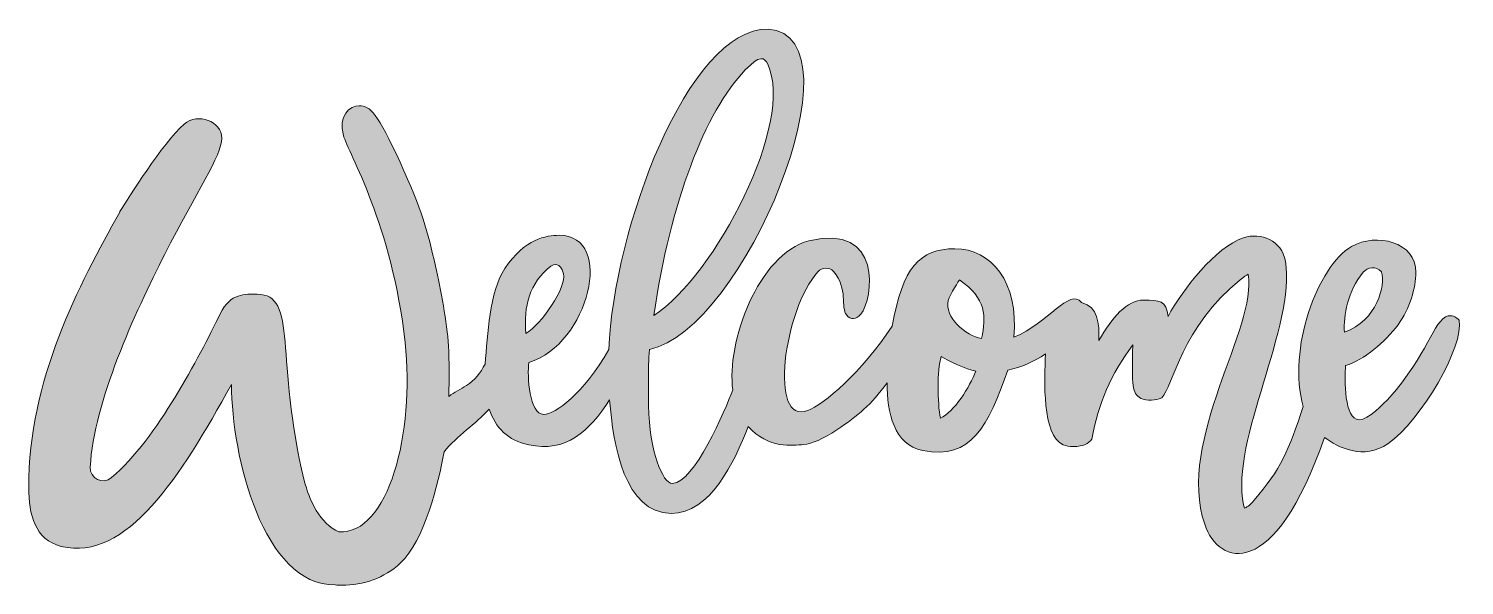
# Model space of a CAD drawing. Header units: inches. Extents: x 23 to 342, y 146 to 270.
import ezdxf

# ---------------------------------------------------------------- set-up
doc = ezdxf.new("R2010")
doc.units = ezdxf.units.IN
doc.header["$MEASUREMENT"] = 0
doc.layers.add('_U+0421_U+043B_U+043E_U+0439 1', color=7, linetype='Continuous')

msp = doc.modelspace()

# ---------------------------------------------------------------- hatches: boundary and pattern name
at = {"layer": '_U+0421_U+043B_U+043E_U+0439 1', "true_color": 0xc10000}
h = msp.add_hatch(color=12, dxfattribs=at)
h.dxf.hatch_style = 2
edge = h.paths.add_edge_path()
edge.add_spline(control_points=[(338.58, 206.09), (335.22, 204.95), (334.1, 197.42), (325.59, 187.93), (324.24, 186.43), (320.79, 182.92), (318.78, 182.92), (315.49, 182.92), (315.46, 191.96), (315.79, 194.99), (319.91, 196.22), (324.5, 200.16), (327.44, 204.07), (330.17, 207.73), (331.33, 212.25), (331.44, 215.74), (331.44, 222.55), (322.6, 224.63), (317.11, 221.49), (309.55, 217.16), (302.73, 198.55), (306.36, 185.88), (303.12, 176.06), (301.33, 171.84), (295.44, 164.99), (294.34, 163.75), (293.64, 163.38), (293.3, 163.26), (293.23, 163.36), (293.13, 163.57), (293.04, 163.99), (290.14, 178.47), (304.77, 203.9), (302.38, 218.22), (301.6, 222.9), (296.94, 224.66), (293.03, 223.45), (286.86, 221.3), (279.51, 211.97), (276.27, 205.9), (276.03, 209.46), (274.3, 209.56), (270.86, 209.56), (267.05, 209.56), (263.84, 205.75), (260.89, 200.57), (260.95, 204.51), (260.77, 207.98), (257, 209.03), (254.39, 212.42), (249.6, 204.37), (241.95, 201.29), (243.12, 213.69), (236.87, 220.99), (228.86, 220.99), (220.99, 220.99), (217.24, 216.82), (214.86, 203.74), (208.09, 193.36), (199.6, 186.3), (196.11, 184.99), (187.33, 181.47), (190.79, 207.56), (198.36, 215.86), (199.29, 216.88), (200.87, 216.94), (201.81, 215.94), (201.82, 215.93), (201.83, 215.91), (201.84, 215.9), (205.18, 212.08), (203.31, 208.01), (204.77, 206.18), (205.66, 205.17), (206.96, 205.23), (207.93, 206.42), (210.7, 209.79), (212.87, 226.85), (196.35, 222.74), (185.1, 219.93), (177.89, 199.85), (179.44, 189.56), (177.77, 185.19), (170.78, 168.74), (166.02, 168.74), (163.76, 168.74), (160.89, 175.82), (160.68, 186.06), (160.68, 196.14), (160.64, 195.94), (160.87, 198.58), (181.67, 202.48), (208.93, 268.36), (187.27, 269.9), (169.34, 269.99), (152.9, 225.24), (151.85, 198.53), (146.18, 188.7), (139.92, 184.11), (137.4, 184.11), (134.11, 184.11), (133.69, 192.64), (134.02, 195.68), (147.39, 199.69), (153.36, 223.99), (140.77, 223.99), (137.95, 223.99), (133.1, 223.2), (128.71, 216.61), (125.21, 211.23), (124.91, 201.97), (124.32, 195.28), (123.27, 193.43), (122.04, 191.67), (120.18, 190.54), (118.83, 189.71), (117.51, 188.96), (116.23, 188.12), (116.34, 191.89), (116.34, 195.95), (116.16, 199.38), (115.89, 204.56), (114.4, 212.04), (113.27, 217.11), (111.55, 224.85), (110.27, 229.64), (105.39, 240.24), (100.37, 251.16), (98.76, 252.84), (96.28, 252.84), (94.26, 252.84), (91.52, 250.61), (92.77, 246.24), (93.88, 242.36), (103.66, 226.25), (106.52, 200.11), (108.7, 180.18), (102.83, 157.18), (91.77, 157.99), (87.54, 159.71), (85.17, 165.04), (84.06, 169.4), (77.47, 196.42), (82.82, 210.86), (73.56, 210.86), (70.94, 210.86), (67.65, 211.24), (65.4, 206.49), (60.47, 196.68), (51.57, 178.94), (41.19, 170.02), (39.28, 168.37), (36.33, 169.84), (36.46, 172.37), (37.21, 186.93), (46.41, 206.69), (53.03, 219.76), (60.14, 233.8), (65.72, 241.64), (65.72, 245.63), (65.72, 249.31), (60.44, 251.44), (57.38, 248.72), (52.39, 244.44), (45.03, 232.28), (43.03, 229.29), (43.03, 229.29), (43.03, 229.16), (43.03, 229.16), (33.86, 212.83), (22.76, 191.8), (22.76, 167.82), (22.76, 161.77), (24.12, 156.31), (30, 154.7), (44.61, 151.26), (56.45, 170.17), (67.88, 190.74), (67.95, 174.68), (74.91, 146.12), (90.93, 146.12), (91.42, 146.12), (91.9, 146.1), (92.39, 146.05), (97.36, 146.12), (101.78, 147.59), (105.49, 151.02), (110.76, 155.96), (113.97, 168.8), (115.19, 175.75), (118.11, 179.44), (122.2, 181.91), (125.24, 185.28), (126.62, 181.2), (129.39, 178.2), (134.03, 177.36), (142.2, 175.53), (147.5, 180.28), (152.02, 187.35), (152.79, 177.05), (155.41, 162.19), (165.69, 162.05), (174.44, 162.05), (179.69, 173.32), (182.87, 181.44), (187.32, 176.36), (192.82, 177.19), (195.18, 177.4), (197.11, 177.57), (199.52, 178.63), (202.54, 180.65), (207.46, 183.94), (210.08, 186.12), (213.78, 191.16), (213.79, 184.42), (215.17, 177.5), (221.71, 176.05), (232.49, 173.89), (236.32, 181.56), (240.6, 193.99), (243.67, 194.63), (246.48, 195.86), (249, 197.57), (248.73, 191.7), (248.23, 179.54), (252.92, 177.32), (253.58, 177.06), (254.38, 176.96), (255.08, 176.96), (257.7, 176.96), (258.44, 177.58), (259.31, 178.58), (260.67, 186.52), (263.64, 193.09), (268.42, 199.57), (268.27, 190.07), (268.16, 189.01), (270.2, 187.67), (271.66, 187.18), (273.48, 187.1), (274.86, 187.79), (277.36, 190.28), (279.33, 203.66), (292.3, 214.09), (293.15, 214.77), (293.73, 215.13), (294.1, 215.32), (296.24, 203.49), (278.07, 178.52), (284.42, 159.63), (287.51, 150.44), (299.85, 146.55), (311.07, 178.99), (314.07, 176.7), (319.87, 173.88), (325.19, 177.57), (332.63, 182.8), (342.19, 199.32), (341.05, 205.08), (340.29, 205.81), (340.08, 206.09), (338.58, 206.09)], knot_values=[0, 0, 0, 0, 1, 1, 1, 2, 2, 2, 3, 3, 3, 4, 4, 4, 5, 5, 5, 6, 6, 6, 7, 7, 7, 8, 8, 8, 9, 9, 9, 10, 10, 10, 11, 11, 11, 12, 12, 12, 13, 13, 13, 14, 14, 14, 15, 15, 15, 16, 16, 16, 17, 17, 17, 18, 18, 18, 19, 19, 19, 20, 20, 20, 21, 21, 21, 22, 22, 22, 23, 23, 23, 24, 24, 24, 25, 25, 25, 26, 26, 26, 27, 27, 27, 28, 28, 28, 29, 29, 29, 30, 30, 30, 31, 31, 31, 32, 32, 32, 33, 33, 33, 34, 34, 34, 35, 35, 35, 36, 36, 36, 37, 37, 37, 38, 38, 38, 39, 39, 39, 40, 40, 40, 41, 41, 41, 42, 42, 42, 43, 43, 43, 44, 44, 44, 45, 45, 45, 46, 46, 46, 47, 47, 47, 48, 48, 48, 49, 49, 49, 50, 50, 50, 51, 51, 51, 52, 52, 52, 53, 53, 53, 54, 54, 54, 55, 55, 55, 56, 56, 56, 57, 57, 57, 58, 58, 58, 59, 59, 59, 60, 60, 60, 61, 61, 61, 62, 62, 62, 63, 63, 63, 64, 64, 64, 65, 65, 65, 66, 66, 66, 67, 67, 67, 68, 68, 68, 69, 69, 69, 70, 70, 70, 71, 71, 71, 72, 72, 72, 73, 73, 73, 74, 74, 74, 75, 75, 75, 76, 76, 76, 77, 77, 77, 78, 78, 78, 79, 79, 79, 80, 80, 80, 81, 81, 81, 82, 82, 82, 83, 83, 83, 84, 84, 84, 85, 85, 85, 86, 86, 86, 87, 87, 87, 87], degree=3, periodic=1)
edge = h.paths.add_edge_path()
edge.add_spline(control_points=[(319.71, 215.76), (320.71, 216.99), (322.59, 217.11), (323.66, 215.94), (323.74, 215.86), (323.79, 215.8), (323.8, 215.76), (324.71, 213.01), (322.77, 204.99), (315.52, 202.4), (315.27, 206.15), (316.22, 211.51), (319.71, 215.76)], knot_values=[0, 0, 0, 0, 1, 1, 1, 2, 2, 2, 3, 3, 3, 4, 4, 4, 4], degree=3, periodic=1)
edge = h.paths.add_edge_path()
edge.add_spline(control_points=[(182.21, 260.8), (185.5, 264.22), (186.43, 263.65), (187.19, 262.07), (193.36, 249.32), (175.52, 215.07), (161.84, 206.1), (165.58, 231.42), (173.21, 251.49), (182.21, 260.8)], knot_values=[0, 0, 0, 0, 1, 1, 1, 2, 2, 2, 3, 3, 3, 3], degree=3, periodic=1)
edge = h.paths.add_edge_path()
edge.add_spline(control_points=[(138.94, 217.15), (139.52, 217.48), (141.08, 218.11), (141.77, 215.4), (142.53, 212.4), (136.74, 204.1), (133.4, 202.11), (132.81, 208.19), (134.19, 213.32), (138.94, 217.15)], knot_values=[0, 0, 0, 0, 1, 1, 1, 2, 2, 2, 3, 3, 3, 3], degree=3, periodic=1)
edge = h.paths.add_edge_path()
edge.add_spline(control_points=[(225.61, 183.24), (224.96, 186.69), (224.87, 193.91), (225.77, 196.99), (227.25, 196.19), (231.42, 194.05), (233.49, 193.72), (232.13, 190.25), (228.72, 184.68), (225.61, 183.24)], knot_values=[0, 0, 0, 0, 1, 1, 1, 2, 2, 2, 3, 3, 3, 3], degree=3, periodic=1)
edge = h.paths.add_edge_path()
edge.add_spline(control_points=[(234.8, 200.99), (231.19, 201.65), (226.43, 205.77), (227.36, 209.49), (227.73, 210.84), (229.86, 214.07), (229.86, 214.07), (235.94, 209.82), (235.76, 206.05), (234.8, 200.99)], knot_values=[0, 0, 0, 0, 1, 1, 1, 2, 2, 2, 3, 3, 3, 3], degree=3, periodic=1)

# ---------------------------------------------------------------- linework, layer by layer
at = {"layer": '_U+0421_U+043B_U+043E_U+0439 1', "lineweight": 0}
for points, knots in [([(338.58, 206.09), (335.22, 204.95), (334.1, 197.42), (325.59, 187.93), (324.24, 186.43), (320.79, 182.92), (318.78, 182.92), (315.49, 182.92), (315.46, 191.96), (315.79, 194.99), (319.91, 196.22), (324.5, 200.16), (327.44, 204.07), (330.17, 207.73), (331.33, 212.25), (331.44, 215.74), (331.44, 222.55), (322.6, 224.63), (317.11, 221.49), (309.55, 217.16), (302.73, 198.55), (306.36, 185.88), (303.12, 176.06), (301.33, 171.84), (295.44, 164.99), (294.34, 163.75), (293.64, 163.38), (293.3, 163.26), (293.23, 163.36), (293.13, 163.57), (293.04, 163.99), (290.14, 178.47), (304.77, 203.9), (302.38, 218.22), (301.6, 222.9), (296.94, 224.66), (293.03, 223.45), (286.86, 221.3), (279.51, 211.97), (276.27, 205.9), (276.03, 209.46), (274.3, 209.56), (270.86, 209.56), (267.05, 209.56), (263.84, 205.75), (260.89, 200.57), (260.95, 204.51), (260.77, 207.98), (257, 209.03), (254.39, 212.42), (249.6, 204.37), (241.95, 201.29), (243.12, 213.69), (236.87, 220.99), (228.86, 220.99), (220.99, 220.99), (217.24, 216.82), (214.86, 203.74), (208.09, 193.36), (199.6, 186.3), (196.11, 184.99), (187.33, 181.47), (190.79, 207.56), (198.36, 215.86), (199.29, 216.88), (200.87, 216.94), (201.81, 215.94), (201.82, 215.93), (201.83, 215.91), (201.84, 215.9), (205.18, 212.08), (203.31, 208.01), (204.77, 206.18), (205.66, 205.17), (206.96, 205.23), (207.93, 206.42), (210.7, 209.79), (212.87, 226.85), (196.35, 222.74), (185.1, 219.93), (177.89, 199.85), (179.44, 189.56), (177.77, 185.19), (170.78, 168.74), (166.02, 168.74), (163.76, 168.74), (160.89, 175.82), (160.68, 186.06), (160.68, 196.14), (160.64, 195.94), (160.87, 198.58), (181.67, 202.48), (208.93, 268.36), (187.27, 269.9), (169.34, 269.99), (152.9, 225.24), (151.85, 198.53), (146.18, 188.7), (139.92, 184.11), (137.4, 184.11), (134.11, 184.11), (133.69, 192.64), (134.02, 195.68), (147.39, 199.69), (153.36, 223.99), (140.77, 223.99), (137.95, 223.99), (133.1, 223.2), (128.71, 216.61), (125.21, 211.23), (124.91, 201.97), (124.32, 195.28), (123.27, 193.43), (122.04, 191.67), (120.18, 190.54), (118.83, 189.71), (117.51, 188.96), (116.23, 188.12), (116.34, 191.89), (116.34, 195.95), (116.16, 199.38), (115.89, 204.56), (114.4, 212.04), (113.27, 217.11), (111.55, 224.85), (110.27, 229.64), (105.39, 240.24), (100.37, 251.16), (98.76, 252.84), (96.28, 252.84), (94.26, 252.84), (91.52, 250.61), (92.77, 246.24), (93.88, 242.36), (103.66, 226.25), (106.52, 200.11), (108.7, 180.18), (102.83, 157.18), (91.77, 157.99), (87.54, 159.71), (85.17, 165.04), (84.06, 169.4), (77.47, 196.42), (82.82, 210.86), (73.56, 210.86), (70.94, 210.86), (67.65, 211.24), (65.4, 206.49), (60.47, 196.68), (51.57, 178.94), (41.19, 170.02), (39.28, 168.37), (36.33, 169.84), (36.46, 172.37), (37.21, 186.93), (46.41, 206.69), (53.03, 219.76), (60.14, 233.8), (65.72, 241.64), (65.72, 245.63), (65.72, 249.31), (60.44, 251.44), (57.38, 248.72), (52.39, 244.44), (45.03, 232.28), (43.03, 229.29), (43.03, 229.29), (43.03, 229.16), (43.03, 229.16), (33.86, 212.83), (22.76, 191.8), (22.76, 167.82), (22.76, 161.77), (24.12, 156.31), (30, 154.7), (44.61, 151.26), (56.45, 170.17), (67.88, 190.74), (67.95, 174.68), (74.91, 146.12), (90.93, 146.12), (91.42, 146.12), (91.9, 146.1), (92.39, 146.05), (97.36, 146.12), (101.78, 147.59), (105.49, 151.02), (110.76, 155.96), (113.97, 168.8), (115.19, 175.75), (118.11, 179.44), (122.2, 181.91), (125.24, 185.28), (126.62, 181.2), (129.39, 178.2), (134.03, 177.36), (142.2, 175.53), (147.5, 180.28), (152.02, 187.35), (152.79, 177.05), (155.41, 162.19), (165.69, 162.05), (174.44, 162.05), (179.69, 173.32), (182.87, 181.44), (187.32, 176.36), (192.82, 177.19), (195.18, 177.4), (197.11, 177.57), (199.52, 178.63), (202.54, 180.65), (207.46, 183.94), (210.08, 186.12), (213.78, 191.16), (213.79, 184.42), (215.17, 177.5), (221.71, 176.05), (232.49, 173.89), (236.32, 181.56), (240.6, 193.99), (243.67, 194.63), (246.48, 195.86), (249, 197.57), (248.73, 191.7), (248.23, 179.54), (252.92, 177.32), (253.58, 177.06), (254.38, 176.96), (255.08, 176.96), (257.7, 176.96), (258.44, 177.58), (259.31, 178.58), (260.67, 186.52), (263.64, 193.09), (268.42, 199.57), (268.27, 190.07), (268.16, 189.01), (270.2, 187.67), (271.66, 187.18), (273.48, 187.1), (274.86, 187.79), (277.36, 190.28), (279.33, 203.66), (292.3, 214.09), (293.15, 214.77), (293.73, 215.13), (294.1, 215.32), (296.24, 203.49), (278.07, 178.52), (284.42, 159.63), (287.51, 150.44), (299.85, 146.55), (311.07, 178.99), (314.07, 176.7), (319.87, 173.88), (325.19, 177.57), (332.63, 182.8), (342.19, 199.32), (341.05, 205.08), (340.29, 205.81), (340.08, 206.09), (338.58, 206.09)], [0, 0, 0, 0, 1, 1, 1, 2, 2, 2, 3, 3, 3, 4, 4, 4, 5, 5, 5, 6, 6, 6, 7, 7, 7, 8, 8, 8, 9, 9, 9, 10, 10, 10, 11, 11, 11, 12, 12, 12, 13, 13, 13, 14, 14, 14, 15, 15, 15, 16, 16, 16, 17, 17, 17, 18, 18, 18, 19, 19, 19, 20, 20, 20, 21, 21, 21, 22, 22, 22, 23, 23, 23, 24, 24, 24, 25, 25, 25, 26, 26, 26, 27, 27, 27, 28, 28, 28, 29, 29, 29, 30, 30, 30, 31, 31, 31, 32, 32, 32, 33, 33, 33, 34, 34, 34, 35, 35, 35, 36, 36, 36, 37, 37, 37, 38, 38, 38, 39, 39, 39, 40, 40, 40, 41, 41, 41, 42, 42, 42, 43, 43, 43, 44, 44, 44, 45, 45, 45, 46, 46, 46, 47, 47, 47, 48, 48, 48, 49, 49, 49, 50, 50, 50, 51, 51, 51, 52, 52, 52, 53, 53, 53, 54, 54, 54, 55, 55, 55, 56, 56, 56, 57, 57, 57, 58, 58, 58, 59, 59, 59, 60, 60, 60, 61, 61, 61, 62, 62, 62, 63, 63, 63, 64, 64, 64, 65, 65, 65, 66, 66, 66, 67, 67, 67, 68, 68, 68, 69, 69, 69, 70, 70, 70, 71, 71, 71, 72, 72, 72, 73, 73, 73, 74, 74, 74, 75, 75, 75, 76, 76, 76, 77, 77, 77, 78, 78, 78, 79, 79, 79, 80, 80, 80, 81, 81, 81, 82, 82, 82, 83, 83, 83, 84, 84, 84, 85, 85, 85, 86, 86, 86, 87, 87, 87, 87]), ([(182.21, 260.8), (185.5, 264.22), (186.43, 263.65), (187.19, 262.07), (193.36, 249.32), (175.52, 215.07), (161.84, 206.1), (165.58, 231.42), (173.21, 251.49), (182.21, 260.8)], [0, 0, 0, 0, 1, 1, 1, 2, 2, 2, 3, 3, 3, 3]), ([(138.94, 217.15), (139.52, 217.48), (141.08, 218.11), (141.77, 215.4), (142.53, 212.4), (136.74, 204.1), (133.4, 202.11), (132.81, 208.19), (134.19, 213.32), (138.94, 217.15)], [0, 0, 0, 0, 1, 1, 1, 2, 2, 2, 3, 3, 3, 3]), ([(234.8, 200.99), (231.19, 201.65), (226.43, 205.77), (227.36, 209.49), (227.73, 210.84), (229.86, 214.07), (229.86, 214.07), (235.94, 209.82), (235.76, 206.05), (234.8, 200.99)], [0, 0, 0, 0, 1, 1, 1, 2, 2, 2, 3, 3, 3, 3]), ([(319.71, 215.76), (320.71, 216.99), (322.59, 217.11), (323.66, 215.94), (323.74, 215.86), (323.79, 215.8), (323.8, 215.76), (324.71, 213.01), (322.77, 204.99), (315.52, 202.4), (315.27, 206.15), (316.22, 211.51), (319.71, 215.76)], [0, 0, 0, 0, 1, 1, 1, 2, 2, 2, 3, 3, 3, 4, 4, 4, 4]), ([(225.61, 183.24), (224.96, 186.69), (224.87, 193.91), (225.77, 196.99), (227.25, 196.19), (231.42, 194.05), (233.49, 193.72), (232.13, 190.25), (228.72, 184.68), (225.61, 183.24)], [0, 0, 0, 0, 1, 1, 1, 2, 2, 2, 3, 3, 3, 3])]:
    msp.add_open_spline(points, degree=3, knots=knots, dxfattribs=at)

doc.saveas('drawing.dxf')
